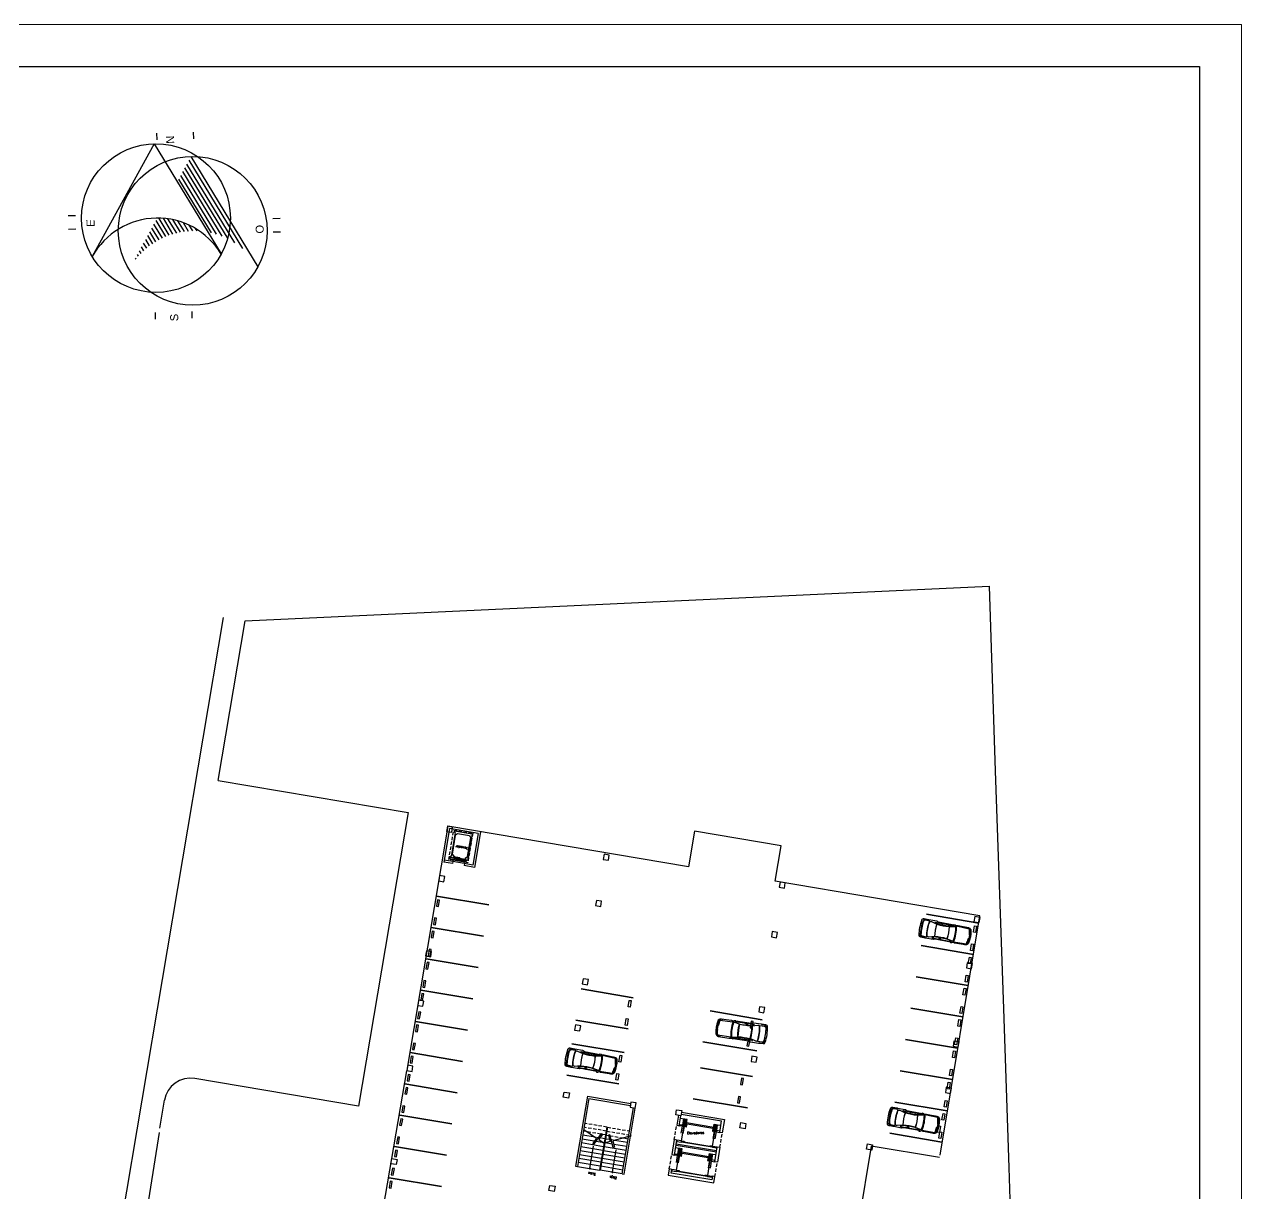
# Model space of a CAD drawing. Header units: millimetres. Extents: x -1615 to -538, y 177 to 397.
# Drawn here: x -993.8 to -901.7, y 308.8 to 397.2 of the extents above; entities that cross this region are included whole.
import ezdxf

# ---------------------------------------------------------------- set-up
doc = ezdxf.new("R2010")
doc.units = ezdxf.units.MM
doc.linetypes.add('HIDDEN', pattern=[0.375, 0.25, -0.125])
for name, color, linetype in [('7', 7, 'Continuous'), ('AUX', 8, 'Continuous'), ('CAJONES', 8, 'Continuous'), ('CAN', 2, 'Continuous'), ('lineas de estacionamiento', 9, 'Continuous'), ('LOCALES', 2, 'Continuous'), ('MURETE', 2, 'Continuous'), ('MUROS', 1, 'Continuous'), ('P-1', 1, 'Continuous'), ('PROY', 8, 'HIDDEN'), ('PTA', 2, 'Continuous'), ('TEX', 2, 'Continuous'), ('TITULOS', 5, 'Continuous'), ('VENTANAS', 4, 'Continuous')]:
    doc.layers.add(name, color=color, linetype=linetype)
doc.layers.add('muros bajos', color=252, linetype='Continuous', lineweight=20)
doc.styles.add('LOCALES', font='ARIAL.TTF', dxfattribs={"height": 0.25})
doc.styles.add('ROMANS', font='ROMANS.shx')

# ---------------------------------------------------------------- blocks, each defined once
blk = doc.blocks.new('JHGLJGF')
for p, q in [((551.112, 116.366, -0.383), (551.257, 116.359, -0.383)), ((552.517, 116.366, -0.383), (552.372, 116.359, -0.383))]:
    blk.add_line(p, q)
at = {"elevation": -0.383}
for points in [[(551.1, 118.339), (551.1, 118.676, -0.371599), (551.231, 118.828, -0.073962), (552.398, 118.828, -0.371599), (552.53, 118.676), (552.53, 118.339)], [(551.157, 116.388), (551.15, 117.568, 0.101584), (551.144, 117.599), (551.104, 117.69, -0.103014), (551.097, 117.721), (551.097, 118.317, -0.108661), (551.108, 118.365), (551.122, 118.395, 0.108661), (551.129, 118.428), (551.129, 118.606, -0.371351), (551.228, 118.72, -0.0744), (552.402, 118.72, -0.371351), (552.5, 118.606), (552.5, 118.428, 0.108661), (552.507, 118.395), (552.521, 118.365, -0.108661), (552.532, 118.317), (552.532, 117.721, -0.103014), (552.525, 117.69), (552.486, 117.599, 0.101584), (552.479, 117.568), (552.472, 116.388, 0.083094)], [(551.362, 117.262), (551.208, 117.262, 0.083366), (551.152, 117.233, 0.083366)], [(551.208, 117.301), (551.319, 117.301, 0.417968), (551.334, 117.316, 0.019843), (551.32, 117.597, 0.137129), (551.221, 117.836, 0.713564), (551.208, 117.831), (551.208, 116.386)], [(551.24, 116.383, 0.02749), (551.322, 116.729, 0.025966), (551.322, 116.731, 0.02378), (551.334, 117.21, 0.407856), (551.319, 117.225), (551.208, 117.225)], [(552.268, 117.262), (552.422, 117.262, -0.083366), (552.477, 117.233, -0.083366)], [(552.39, 116.383, -0.02749), (552.308, 116.729, -0.025966), (552.307, 116.731, -0.02378), (552.295, 117.21, -0.407856), (552.31, 117.225), (552.422, 117.225)], [(552.422, 117.301), (552.31, 117.301, -0.417968), (552.295, 117.316, -0.019843), (552.31, 117.597, -0.137129), (552.408, 117.836, -0.713564), (552.422, 117.831), (552.422, 116.386)], [(551.148, 115.26), (551.139, 116.053, -0.084677), (551.143, 116.078), (551.154, 116.112, 0.083094), (551.158, 116.137), (551.158, 116.24, 0.101584)], [(552.472, 116.24), (552.471, 116.137, 0.083094), (552.475, 116.112), (552.486, 116.078, -0.084677), (552.49, 116.053), (552.481, 115.26, -0.359876), (552.291, 115.036, -0.088764), (551.338, 115.036, -0.359876), (551.148, 115.26)], [(552.384, 115.188), (552.41, 116.183, -0.090951), (551.219, 116.183), (551.245, 115.188)], [(552.483, 115.395), (552.478, 115.388, 0.13748), (552.467, 115.348), (552.467, 115.262, -0.346548), (552.379, 115.15, -0.11876), (551.25, 115.15, -0.346548), (551.162, 115.262), (551.162, 115.348, 0.13748), (551.151, 115.388), (551.147, 115.395)], [(552.481, 115.26, -0.274398), (552.383, 115.11, -0.119718), (551.246, 115.11, -0.274398), (551.148, 115.26)], [(551.162, 115.299, 0.346548), (551.25, 115.187, 0.041042), (551.641, 115.126, -0.241905), (551.701, 115.089), (551.703, 115.085)], [(552.467, 115.299, -0.346548), (552.379, 115.187, -0.041042), (551.989, 115.126, 0.241905), (551.929, 115.089), (551.926, 115.085)]]:
    blk.add_lwpolyline(points, format="xyb", dxfattribs=at)
for points in [[(552.317, 118.701, 0.065131), (551.312, 118.701, 0.371959), (551.212, 118.588), (551.206, 118.234, -0.104632), (552.423, 118.234), (552.417, 118.588, 0.371959)], [(551.335, 117.67), (551.223, 118.09, -0.440582), (551.314, 118.233, -0.086398), (552.315, 118.233, -0.440582), (552.407, 118.09), (552.294, 117.67, 0.053811)], [(551.182, 117.246), (551.183, 117.124, 0.43916), (551.188, 117.12), (551.2, 117.121, 0.389567), (551.204, 117.125), (551.203, 117.251, 0.732559), (551.196, 117.253), (551.183, 117.248, 0.154479)], [(552.259, 116.715, -0.079783), (551.371, 116.715, -0.388412), (551.351, 116.74, 0.043035), (551.337, 117.627, -0.414022), (551.358, 117.652, -0.051218), (552.271, 117.652, -0.414022), (552.292, 117.627, 0.043035), (552.278, 116.74, -0.388412)], [(552.447, 117.246), (552.446, 117.124, -0.43916), (552.442, 117.12), (552.429, 117.121, -0.389567), (552.425, 117.125), (552.426, 117.251, -0.732559), (552.433, 117.253), (552.446, 117.248, -0.154479)], [(551.113, 116.387, 0.242275), (551.191, 116.206, 0.563269), (551.228, 116.219), (551.262, 116.379, 0.056528)], [(552.387, 116.26, -0.430172), (552.369, 116.232, -0.084449), (551.261, 116.232, -0.430172), (551.242, 116.26), (551.329, 116.686, -0.404558), (551.346, 116.698, 0.084184), (552.283, 116.698, -0.404558), (552.3, 116.686)], [(552.517, 116.387, -0.242275), (552.438, 116.206, -0.563269), (552.401, 116.219), (552.368, 116.379, -0.056528)]]:
    blk.add_lwpolyline(points, format="xyb", close=True, dxfattribs=at)

msp = doc.modelspace()

# ---------------------------------------------------------------- linework, layer by layer
for p, q in [((-981.328, 386.925), (-977.259, 380.239)), ((-981.172, 387.21), (-976.096, 378.868)), ((-981.796, 386.07), (-978.822, 381.184)), ((-981.64, 386.355), (-978.368, 380.978)), ((-981.484, 386.64), (-977.861, 380.687)), ((-982.108, 385.5), (-979.637, 381.44)), ((-981.952, 385.785), (-979.242, 381.333)), ((-983.823, 382.365), (-983.084, 381.151)), ((-983.582, 382.511), (-982.817, 381.254)), ((-983.269, 382.537), (-982.543, 381.345)), ((-982.917, 382.5), (-982.261, 381.422)), ((-982.549, 382.436), (-981.97, 381.486)), ((-982.162, 382.342), (-981.671, 381.535)), ((-981.752, 382.209), (-981.362, 381.568)), ((-984.29, 381.51), (-983.838, 380.766)), ((-984.134, 381.795), (-983.594, 380.907)), ((-983.978, 382.08), (-983.342, 381.035)), ((-981.311, 382.026), (-981.042, 381.585)), ((-980.826, 381.77), (-980.712, 381.583)), ((-984.914, 380.37), (-984.74, 380.084)), ((-984.758, 380.655), (-984.526, 380.273)), ((-984.602, 380.94), (-984.304, 380.45)), ((-984.446, 381.225), (-984.074, 380.614)), ((-985.382, 379.515), (-985.335, 379.438)), ((-985.226, 379.8), (-985.145, 379.667)), ((-985.07, 380.085), (-984.947, 379.882))]:
    msp.add_line(p, q)
at = {"color": 3, "lineweight": 30}
msp.add_lwpolyline([(-1043.282, 180.593), (-1043.282, 394.012), (-1043.282, 394.012), (-904.862, 394.012), (-904.862, 394.012), (-904.862, 180.593)], close=True, dxfattribs=at)
for centre in [(-983.8, 382.552), (-981.023, 381.585)]:
    msp.add_circle(centre, 5.627)
at = {"layer": '7', "color": 7}
for p, q in [((-977.065, 352.073), (-920.78, 354.718)), ((-920.78, 354.718), (-920.305, 340.725)), ((-992.311, 271.434), (-978.7, 352.348)), ((-920.305, 340.725), (-919.694, 322.734)), ((-919.694, 322.734), (-919.287, 310.739)), ((-919.287, 310.739), (-918.88, 298.744))]:
    msp.add_line(p, q, dxfattribs=at)
at = {"layer": 'AUX', "color": 7}
for p, q in [((-979.094, 340.013), (-977.065, 352.073)), ((-979.094, 340.013), (-964.731, 337.597)), ((-964.731, 337.597), (-968.469, 315.374)), ((-968.469, 315.374), (-980.86, 317.459)), ((-983.519, 313.709), (-983.164, 315.818)), ((-984.862, 305.007), (-983.547, 313.377))]:
    msp.add_line(p, q, dxfattribs=at)
at = {"layer": 'AUX'}
for p, q in [((-961.213, 336.177), (-961.229, 336.085)), ((-959.887, 335.954), (-961.213, 336.177)), ((-961.159, 336.074), (-961.464, 334.259)), ((-961.379, 334.442), (-961.139, 335.873)), ((-961.159, 336.074), (-961.229, 336.085)), ((-960.996, 335.974), (-961.139, 335.873)), ((-960.089, 335.822), (-960.996, 335.974)), ((-960.228, 334.248), (-959.987, 335.679)), ((-959.887, 335.954), (-960.223, 333.956)), ((-960.089, 335.822), (-959.987, 335.679)), ((-961.278, 334.3), (-961.379, 334.442)), ((-961.243, 334.294), (-961.278, 334.3)), ((-961.552, 334.161), (-961.57, 334.053)), ((-961.32, 334.011), (-961.57, 334.053)), ((-960.383, 333.965), (-961.552, 334.161)), ((-961.549, 334.179), (-961.534, 334.271)), ((-960.223, 333.956), (-961.549, 334.179)), ((-961.464, 334.259), (-961.534, 334.271)), ((-961.314, 334.046), (-961.341, 333.884)), ((-960.475, 333.739), (-961.341, 333.884)), ((-961.314, 334.046), (-961.32, 334.011)), ((-961.32, 334.011), (-960.852, 333.932)), ((-961.314, 334.046), (-960.846, 333.967)), ((-961.29, 334.23), (-961.297, 334.188)), ((-961.297, 334.188), (-961.293, 334.188)), ((-961.297, 334.188), (-961.297, 334.188)), ((-961.293, 334.188), (-961.288, 334.222)), ((-960.826, 334.109), (-961.293, 334.188)), ((-961.255, 334.224), (-961.29, 334.23)), ((-960.82, 334.144), (-961.288, 334.222)), ((-961.243, 334.294), (-961.255, 334.224)), ((-960.857, 334.009), (-960.863, 333.974)), ((-960.863, 333.974), (-960.395, 333.895)), ((-960.857, 334.009), (-960.389, 333.93)), ((-960.852, 333.932), (-960.846, 333.967)), ((-960.852, 333.932), (-960.454, 333.865)), ((-960.849, 334.073), (-960.844, 334.108)), ((-960.382, 333.995), (-960.849, 334.073)), ((-960.376, 334.03), (-960.844, 334.108)), ((-960.82, 334.144), (-960.826, 334.109)), ((-960.475, 333.739), (-960.454, 333.865)), ((-960.406, 334.153), (-960.417, 334.083)), ((-960.417, 334.083), (-960.382, 334.077)), ((-960.383, 333.965), (-960.408, 333.817)), ((-960.406, 334.153), (-960.371, 334.147)), ((-960.395, 333.895), (-960.389, 333.93)), ((-960.382, 334.077), (-960.389, 334.035)), ((-960.372, 334.033), (-960.389, 334.035)), ((-960.389, 334.035), (-960.389, 334.035)), ((-960.331, 333.956), (-960.383, 333.965)), ((-960.376, 334.03), (-960.382, 333.995)), ((-960.372, 334.033), (-960.38, 333.982)), ((-960.371, 334.147), (-960.228, 334.248)), ((-960.331, 333.956), (-960.356, 333.808)), ((-943.876, 314.395), (-944.12, 314.437)), ((-944.042, 312.747), (-943.767, 314.377)), ((-943.951, 313.949), (-943.876, 314.395)), ((-943.914, 313.836), (-943.822, 314.386)), ((-943.907, 313.295), (-943.726, 314.37)), ((-943.767, 314.377), (-943.876, 314.395)), ((-943.764, 313.811), (-943.672, 314.361)), ((-943.622, 314.353), (-943.726, 314.37)), ((-943.715, 313.803), (-943.622, 314.353)), ((-950.568, 313.02), (-951.508, 313.178)), ((-950.027, 313.233), (-950.135, 313.251)), ((-949.561, 313.155), (-949.453, 313.136)), ((-944.057, 313.32), (-943.968, 313.85)), ((-941.69, 312.351), (-941.416, 313.982)), ((-941.654, 313.456), (-941.561, 314.006)), ((-941.639, 312.913), (-941.458, 313.989)), ((-941.604, 313.448), (-941.512, 313.998)), ((-941.561, 314.006), (-941.458, 313.989)), ((-941.489, 312.888), (-941.399, 313.418)), ((-941.454, 313.422), (-941.362, 313.973)), ((-941.416, 313.982), (-941.308, 313.963)), ((-941.383, 313.517), (-941.308, 313.963)), ((-941.308, 313.963), (-941.063, 313.922)), ((-949.894, 312.602), (-951.558, 312.882)), ((-950.981, 310.656), (-950.696, 312.351)), ((-948.23, 312.018), (-949.894, 312.298)), ((-949.276, 312.498), (-949.844, 312.594)), ((-949.364, 312.817), (-949.473, 312.836)), ((-948.18, 312.314), (-949.167, 312.48)), ((-948.13, 312.61), (-949.12, 312.776)), ((-948.436, 312.965), (-948.081, 312.906)), ((-944.249, 312.177), (-944.493, 312.218)), ((-944.459, 312.425), (-941.402, 311.911)), ((-944.442, 312.524), (-941.385, 312.01)), ((-948.379, 311.131), (-950.043, 311.411)), ((-948.329, 311.426), (-949.994, 311.706)), ((-948.28, 311.722), (-949.944, 312.002)), ((-949.267, 310.367), (-948.982, 312.063)), ((-944.43, 311.101), (-944.341, 311.631)), ((-944.415, 310.528), (-944.141, 312.158)), ((-944.324, 311.73), (-944.249, 312.177)), ((-944.287, 311.617), (-944.195, 312.167)), ((-944.28, 311.076), (-944.099, 312.151)), ((-944.141, 312.158), (-944.249, 312.177)), ((-944.137, 311.592), (-944.045, 312.142)), ((-943.995, 312.134), (-944.099, 312.151)), ((-944.088, 311.584), (-943.995, 312.134)), ((-942.064, 310.133), (-941.789, 311.763)), ((-942.027, 311.237), (-941.934, 311.787)), ((-942.012, 310.694), (-941.831, 311.77)), ((-941.978, 311.229), (-941.885, 311.779)), ((-941.934, 311.787), (-941.831, 311.77)), ((-941.828, 311.204), (-941.735, 311.754)), ((-941.789, 311.763), (-941.681, 311.745)), ((-941.756, 311.298), (-941.681, 311.745)), ((-941.681, 311.745), (-941.436, 311.703)), ((-948.528, 310.243), (-950.193, 310.523)), ((-948.479, 310.539), (-950.143, 310.819)), ((-948.429, 310.835), (-950.093, 311.115)), ((-941.862, 310.669), (-941.773, 311.199))]:
    msp.add_line(p, q, dxfattribs=at)
at = {"layer": 'AUX', "linetype": 'Continuous'}
for p, q in [((-949.993, 312.01), (-951.657, 312.29)), ((-949.943, 312.306), (-951.607, 312.586)), ((-950.142, 311.123), (-951.806, 311.403)), ((-950.093, 311.419), (-951.757, 311.699)), ((-950.043, 311.715), (-951.707, 311.995)), ((-951.906, 310.811), (-950.242, 310.531)), ((-950.192, 310.827), (-951.856, 311.107))]:
    msp.add_line(p, q, dxfattribs=at)
at = {"layer": 'AUX'}
for points in [[(-951.434, 313.616), (-950.465, 312.949), (-950.749, 312.537), (-950.666, 312.48), (-950.099, 313.304), (-950.017, 313.247), (-950.3, 312.836), (-949.901, 312.56)], [(-947.861, 313.124), (-949.24, 312.743), (-949.107, 312.261), (-949.203, 312.234), (-949.47, 313.198), (-949.566, 313.172), (-949.433, 312.69), (-949.901, 312.56)]]:
    msp.add_lwpolyline(points, dxfattribs=at)
at = {"layer": 'AUX', "color": 7}
msp.add_arc((-981.192, 315.486), 2, 80.45135, 170.45135, dxfattribs=at)
at = {"layer": 'CAJONES'}
for p, q in [((-962.574, 331.253), (-958.63, 330.589)), ((-958.63, 330.589), (-962.574, 331.253)), ((-962.574, 331.253), (-958.63, 330.589)), ((-958.63, 330.589), (-962.574, 331.253)), ((-962.574, 331.253), (-958.63, 330.589)), ((-958.63, 330.589), (-962.574, 331.253)), ((-921.562, 329.221), (-925.506, 329.885)), ((-925.506, 329.885), (-921.562, 329.221)), ((-962.972, 328.886), (-959.028, 328.223)), ((-959.028, 328.223), (-962.972, 328.886)), ((-962.972, 328.886), (-959.028, 328.223)), ((-959.028, 328.223), (-962.972, 328.886)), ((-962.972, 328.886), (-959.028, 328.223)), ((-959.028, 328.223), (-962.972, 328.886)), ((-921.96, 326.855), (-925.904, 327.518)), ((-925.904, 327.518), (-921.96, 326.855)), ((-921.96, 326.855), (-925.904, 327.518)), ((-925.904, 327.518), (-921.96, 326.855)), ((-963.37, 326.519), (-959.426, 325.856)), ((-959.426, 325.856), (-963.37, 326.519)), ((-963.37, 326.519), (-959.426, 325.856)), ((-959.426, 325.856), (-963.37, 326.519)), ((-963.37, 326.519), (-959.426, 325.856)), ((-959.426, 325.856), (-963.37, 326.519)), ((-922.358, 324.488), (-926.302, 325.151)), ((-926.302, 325.151), (-922.358, 324.488)), ((-922.358, 324.488), (-926.302, 325.151)), ((-926.302, 325.151), (-922.358, 324.488)), ((-922.358, 324.488), (-926.302, 325.151)), ((-926.302, 325.151), (-922.358, 324.488)), ((-947.688, 323.577), (-951.632, 324.241)), ((-951.632, 324.241), (-947.688, 323.577)), ((-947.688, 323.577), (-951.632, 324.241)), ((-951.632, 324.241), (-947.688, 323.577)), ((-947.688, 323.577), (-951.632, 324.241)), ((-951.632, 324.241), (-947.688, 323.577)), ((-963.769, 324.153), (-959.824, 323.489)), ((-959.824, 323.489), (-963.769, 324.153)), ((-963.769, 324.153), (-959.824, 323.489)), ((-959.824, 323.489), (-963.769, 324.153)), ((-963.769, 324.153), (-959.824, 323.489)), ((-959.824, 323.489), (-963.769, 324.153)), ((-963.769, 324.153), (-959.824, 323.489)), ((-959.824, 323.489), (-963.769, 324.153)), ((-963.769, 324.153), (-959.824, 323.489)), ((-959.824, 323.489), (-963.769, 324.153)), ((-963.769, 324.153), (-959.824, 323.489)), ((-959.824, 323.489), (-963.769, 324.153)), ((-941.882, 322.574), (-937.937, 321.91)), ((-937.937, 321.91), (-941.882, 322.574)), ((-941.882, 322.574), (-937.937, 321.91)), ((-937.937, 321.91), (-941.882, 322.574)), ((-941.882, 322.574), (-937.937, 321.91)), ((-937.937, 321.91), (-941.882, 322.574)), ((-922.756, 322.121), (-926.701, 322.785)), ((-926.701, 322.785), (-922.756, 322.121)), ((-922.756, 322.121), (-926.701, 322.785)), ((-926.701, 322.785), (-922.756, 322.121)), ((-922.756, 322.121), (-926.701, 322.785)), ((-926.701, 322.785), (-922.756, 322.121)), ((-964.167, 321.786), (-960.222, 321.122)), ((-960.222, 321.122), (-964.167, 321.786)), ((-964.167, 321.786), (-960.222, 321.122)), ((-960.222, 321.122), (-964.167, 321.786)), ((-964.167, 321.786), (-960.222, 321.122)), ((-960.222, 321.122), (-964.167, 321.786)), ((-948.086, 321.211), (-952.03, 321.874)), ((-952.03, 321.874), (-948.086, 321.211)), ((-948.086, 321.211), (-952.03, 321.874)), ((-952.03, 321.874), (-948.086, 321.211)), ((-948.086, 321.211), (-952.03, 321.874)), ((-952.03, 321.874), (-948.086, 321.211)), ((-948.386, 319.427), (-952.33, 320.09)), ((-952.33, 320.09), (-948.386, 319.427)), ((-948.386, 319.427), (-952.33, 320.09)), ((-952.33, 320.09), (-948.386, 319.427)), ((-948.386, 319.427), (-952.33, 320.09)), ((-952.33, 320.09), (-948.386, 319.427)), ((-942.433, 320.233), (-938.489, 319.57)), ((-938.489, 319.57), (-942.433, 320.233)), ((-942.433, 320.233), (-938.489, 319.57)), ((-938.489, 319.57), (-942.433, 320.233)), ((-942.433, 320.233), (-938.489, 319.57)), ((-938.489, 319.57), (-942.433, 320.233)), ((-942.28, 320.207), (-938.335, 319.544)), ((-938.335, 319.544), (-942.28, 320.207)), ((-923.154, 319.754), (-927.099, 320.418)), ((-927.099, 320.418), (-923.154, 319.754)), ((-923.154, 319.754), (-927.099, 320.418)), ((-927.099, 320.418), (-923.154, 319.754)), ((-923.154, 319.754), (-927.099, 320.418)), ((-927.099, 320.418), (-923.154, 319.754)), ((-964.565, 319.419), (-960.62, 318.756)), ((-960.62, 318.756), (-964.565, 319.419)), ((-964.565, 319.419), (-960.62, 318.756)), ((-960.62, 318.756), (-964.565, 319.419)), ((-964.565, 319.419), (-960.62, 318.756)), ((-960.62, 318.756), (-964.565, 319.419)), ((-948.784, 317.06), (-952.729, 317.723)), ((-952.729, 317.723), (-948.784, 317.06)), ((-948.784, 317.06), (-952.729, 317.723)), ((-952.729, 317.723), (-948.784, 317.06)), ((-948.784, 317.06), (-952.729, 317.723)), ((-952.729, 317.723), (-948.784, 317.06)), ((-942.606, 318.269), (-938.661, 317.606)), ((-938.661, 317.606), (-942.606, 318.269)), ((-942.606, 318.269), (-938.661, 317.606)), ((-938.661, 317.606), (-942.606, 318.269)), ((-942.606, 318.269), (-938.661, 317.606)), ((-938.661, 317.606), (-942.606, 318.269)), ((-923.552, 317.388), (-927.497, 318.051)), ((-927.497, 318.051), (-923.552, 317.388)), ((-923.552, 317.388), (-927.497, 318.051)), ((-927.497, 318.051), (-923.552, 317.388)), ((-923.552, 317.388), (-927.497, 318.051)), ((-927.497, 318.051), (-923.552, 317.388)), ((-964.963, 317.052), (-961.018, 316.389)), ((-961.018, 316.389), (-964.963, 317.052)), ((-964.963, 317.052), (-961.018, 316.389)), ((-961.018, 316.389), (-964.963, 317.052)), ((-964.963, 317.052), (-961.018, 316.389)), ((-961.018, 316.389), (-964.963, 317.052)), ((-964.963, 317.052), (-961.018, 316.389)), ((-961.018, 316.389), (-964.963, 317.052)), ((-964.963, 317.052), (-961.018, 316.389)), ((-961.018, 316.389), (-964.963, 317.052)), ((-964.963, 317.052), (-961.018, 316.389)), ((-961.018, 316.389), (-964.963, 317.052)), ((-943.158, 315.928), (-939.213, 315.265)), ((-939.213, 315.265), (-943.158, 315.928)), ((-943.158, 315.928), (-939.213, 315.265)), ((-939.213, 315.265), (-943.158, 315.928)), ((-943.158, 315.928), (-939.213, 315.265)), ((-939.213, 315.265), (-943.158, 315.928)), ((-943.004, 315.902), (-939.06, 315.239)), ((-939.06, 315.239), (-943.004, 315.902)), ((-923.95, 315.021), (-927.895, 315.684)), ((-927.895, 315.684), (-923.95, 315.021)), ((-923.95, 315.021), (-927.895, 315.684)), ((-927.895, 315.684), (-923.95, 315.021)), ((-923.95, 315.021), (-927.895, 315.684)), ((-927.895, 315.684), (-923.95, 315.021)), ((-965.361, 314.686), (-961.416, 314.022)), ((-961.416, 314.022), (-965.361, 314.686)), ((-965.361, 314.686), (-961.416, 314.022)), ((-961.416, 314.022), (-965.361, 314.686)), ((-965.361, 314.686), (-961.416, 314.022)), ((-961.416, 314.022), (-965.361, 314.686)), ((-924.348, 312.654), (-928.293, 313.318)), ((-928.293, 313.318), (-924.348, 312.654)), ((-924.348, 312.654), (-928.293, 313.318)), ((-928.293, 313.318), (-924.348, 312.654)), ((-924.348, 312.654), (-928.293, 313.318)), ((-928.293, 313.318), (-924.348, 312.654)), ((-965.759, 312.319), (-961.815, 311.655)), ((-961.815, 311.655), (-965.759, 312.319)), ((-965.759, 312.319), (-961.815, 311.655)), ((-961.815, 311.655), (-965.759, 312.319)), ((-965.759, 312.319), (-961.815, 311.655)), ((-961.815, 311.655), (-965.759, 312.319)), ((-966.157, 309.952), (-962.213, 309.289)), ((-962.213, 309.289), (-966.157, 309.952)), ((-966.157, 309.952), (-962.213, 309.289)), ((-962.213, 309.289), (-966.157, 309.952)), ((-966.157, 309.952), (-962.213, 309.289)), ((-962.213, 309.289), (-966.157, 309.952))]:
    msp.add_line(p, q, dxfattribs=at)
for points in [[(-962.349, 330.962), (-962.497, 330.986), (-962.58, 330.493), (-962.432, 330.468)], [(-962.582, 329.581), (-962.73, 329.606), (-962.813, 329.113), (-962.665, 329.088)], [(-921.869, 329.02), (-921.721, 328.995), (-921.804, 328.502), (-921.952, 328.527)], [(-962.748, 328.595), (-962.896, 328.62), (-962.978, 328.127), (-962.831, 328.102)], [(-962.98, 327.214), (-963.128, 327.239), (-963.211, 326.746), (-963.063, 326.721)], [(-922.101, 327.639), (-921.954, 327.614), (-922.037, 327.121), (-922.184, 327.146)], [(-963.146, 326.228), (-963.294, 326.253), (-963.377, 325.76), (-963.229, 325.735)], [(-922.267, 326.653), (-922.119, 326.628), (-922.202, 326.135), (-922.35, 326.16)], [(-922.5, 325.272), (-922.352, 325.247), (-922.435, 324.754), (-922.583, 324.779)], [(-963.378, 324.847), (-963.526, 324.872), (-963.609, 324.379), (-963.461, 324.354)], [(-922.666, 324.286), (-922.518, 324.261), (-922.601, 323.768), (-922.748, 323.793)], [(-963.544, 323.861), (-963.692, 323.886), (-963.775, 323.393), (-963.627, 323.368)], [(-947.995, 323.376), (-947.847, 323.351), (-947.93, 322.858), (-948.078, 322.883)], [(-963.776, 322.481), (-963.924, 322.506), (-964.007, 322.013), (-963.859, 321.988)], [(-922.898, 322.906), (-922.75, 322.881), (-922.833, 322.388), (-922.981, 322.412)], [(-963.942, 321.495), (-964.09, 321.519), (-964.173, 321.026), (-964.025, 321.002)], [(-948.227, 321.995), (-948.08, 321.97), (-948.163, 321.477), (-948.31, 321.502)], [(-938.629, 321.773), (-938.777, 321.798), (-938.86, 321.305), (-938.712, 321.28)], [(-923.064, 321.919), (-922.916, 321.894), (-922.999, 321.401), (-923.147, 321.426)], [(-923.296, 320.539), (-923.148, 320.514), (-923.231, 320.021), (-923.379, 320.046)], [(-964.174, 320.114), (-964.322, 320.139), (-964.405, 319.646), (-964.257, 319.621)], [(-938.861, 320.393), (-939.009, 320.418), (-939.092, 319.924), (-938.944, 319.9)], [(-964.34, 319.128), (-964.488, 319.153), (-964.571, 318.66), (-964.423, 318.635)], [(-948.693, 319.225), (-948.546, 319.2), (-948.629, 318.707), (-948.776, 318.732)], [(-923.462, 319.553), (-923.314, 319.528), (-923.397, 319.035), (-923.545, 319.06)], [(-964.572, 317.747), (-964.72, 317.772), (-964.803, 317.279), (-964.655, 317.254)], [(-948.926, 317.844), (-948.778, 317.819), (-948.861, 317.326), (-949.009, 317.351)], [(-923.694, 318.172), (-923.546, 318.147), (-923.629, 317.654), (-923.777, 317.679)], [(-939.353, 317.468), (-939.501, 317.493), (-939.584, 317), (-939.436, 316.975)], [(-923.86, 317.186), (-923.712, 317.161), (-923.795, 316.668), (-923.943, 316.693)], [(-964.738, 316.761), (-964.886, 316.786), (-964.969, 316.293), (-964.821, 316.268)], [(-939.585, 316.088), (-939.733, 316.113), (-939.816, 315.62), (-939.668, 315.595)], [(-964.97, 315.38), (-965.118, 315.405), (-965.201, 314.912), (-965.053, 314.887)], [(-924.092, 315.805), (-923.944, 315.78), (-924.027, 315.287), (-924.175, 315.312)], [(-965.136, 314.394), (-965.284, 314.419), (-965.367, 313.926), (-965.219, 313.901)], [(-924.258, 314.819), (-924.11, 314.794), (-924.193, 314.301), (-924.341, 314.326)], [(-924.59, 313.887), (-924.442, 313.862), (-924.525, 313.369), (-924.673, 313.394)], [(-924.49, 313.439), (-924.342, 313.414), (-924.425, 312.921), (-924.573, 312.945)], [(-965.369, 313.014), (-965.516, 313.039), (-965.599, 312.546), (-965.452, 312.521)], [(-965.534, 312.028), (-965.682, 312.052), (-965.765, 311.559), (-965.617, 311.535)], [(-965.767, 310.647), (-965.915, 310.672), (-965.998, 310.179), (-965.85, 310.154)], [(-965.933, 309.661), (-966.08, 309.686), (-966.163, 309.193), (-966.016, 309.168)]]:
    msp.add_lwpolyline(points, close=True, dxfattribs=at)
at = {"layer": 'CAN'}
for points in [[(-941.702, 313.469), (-941.658, 313.461), (-941.608, 313.757), (-943.659, 314.102), (-943.709, 313.806), (-943.665, 313.799), (-943.623, 314.045), (-941.661, 313.715)], [(-944.19, 313.989), (-943.951, 313.949), (-943.968, 313.85), (-944.207, 313.89)], [(-941.143, 313.476), (-941.383, 313.517), (-941.399, 313.418), (-941.16, 313.378)], [(-944.406, 312.707), (-944.058, 312.648), (-944.042, 312.747), (-944.39, 312.805)], [(-943.847, 312.714), (-943.855, 312.665), (-941.893, 312.335), (-941.885, 312.384), (-941.715, 312.356), (-941.732, 312.257), (-944.034, 312.644), (-944.017, 312.743)], [(-941.359, 312.194), (-941.707, 312.253), (-941.69, 312.351), (-941.342, 312.293)], [(-944.564, 311.77), (-944.324, 311.73), (-944.341, 311.631), (-944.58, 311.671)], [(-942.076, 311.25), (-942.031, 311.243), (-941.981, 311.538), (-944.033, 311.883), (-944.082, 311.588), (-944.038, 311.58), (-943.996, 311.827), (-942.034, 311.497)], [(-941.517, 311.257), (-941.756, 311.298), (-941.773, 311.199), (-941.533, 311.159)], [(-944.779, 310.488), (-944.431, 310.429), (-944.415, 310.528), (-944.763, 310.587)], [(-944.22, 310.495), (-944.229, 310.446), (-942.266, 310.116), (-942.258, 310.165), (-942.088, 310.137), (-942.105, 310.038), (-944.407, 310.425), (-944.39, 310.524)], [(-941.732, 309.975), (-942.08, 310.034), (-942.064, 310.133), (-941.716, 310.074)]]:
    msp.add_lwpolyline(points, close=True, dxfattribs=at)
at = {"layer": 'lineas de estacionamiento', "color": 7}
for p, q in [((-961.716, 336.547), (-964.793, 318.254)), ((-943.521, 333.487), (-961.716, 336.547)), ((-943.069, 336.176), (-943.521, 333.487)), ((-936.511, 335.073), (-943.069, 336.176)), ((-936.963, 332.383), (-936.511, 335.073)), ((-921.481, 329.779), (-936.963, 332.383)), ((-929.692, 312.35), (-930.861, 305.397)), ((-924.514, 311.479), (-929.692, 312.35))]:
    msp.add_line(p, q, dxfattribs=at)
for points in [[(-961.365, 336.488), (-961.759, 336.555), (-961.826, 336.16), (-961.431, 336.094)], [(-949.506, 334.366), (-949.9, 334.432), (-949.967, 334.038), (-949.572, 333.971)], [(-961.95, 332.744), (-962.344, 332.81), (-962.411, 332.415), (-962.016, 332.349)], [(-936.196, 332.254), (-936.591, 332.321), (-936.657, 331.926), (-936.263, 331.86)], [(-950.085, 330.874), (-950.479, 330.94), (-950.545, 330.546), (-950.151, 330.48)], [(-921.456, 329.647), (-921.85, 329.714), (-921.916, 329.319), (-921.522, 329.253)], [(-936.781, 328.51), (-937.176, 328.576), (-937.242, 328.182), (-936.848, 328.115)], [(-962.95, 327.066), (-963.344, 327.132), (-963.411, 326.738), (-963.016, 326.671)], [(-922.034, 326.156), (-922.429, 326.222), (-922.495, 325.827), (-922.101, 325.761)], [(-951.091, 324.943), (-951.485, 325.01), (-951.552, 324.615), (-951.157, 324.549)], [(-963.535, 323.321), (-963.929, 323.387), (-963.996, 322.993), (-963.601, 322.927)], [(-937.737, 322.825), (-938.132, 322.891), (-938.198, 322.497), (-937.804, 322.43)], [(-951.67, 321.452), (-952.064, 321.518), (-952.13, 321.124), (-951.736, 321.057)], [(-923.041, 320.225), (-923.435, 320.291), (-923.501, 319.897), (-923.107, 319.83)], [(-938.322, 319.08), (-938.717, 319.146), (-938.783, 318.752), (-938.389, 318.686)], [(-964.824, 318.069), (-964.429, 318.003), (-964.363, 318.397), (-964.757, 318.463)], [(-952.591, 315.975), (-952.985, 316.041), (-952.919, 316.435), (-952.525, 316.369)], [(-923.619, 316.733), (-924.014, 316.8), (-924.08, 316.405), (-923.686, 316.339)], [(-947.472, 315.617), (-947.867, 315.684), (-947.933, 315.289), (-947.539, 315.223)], [(-944.085, 314.644), (-944.48, 314.711), (-944.413, 315.105), (-944.019, 315.039)], [(-939.233, 313.666), (-939.628, 313.732), (-939.561, 314.126), (-939.167, 314.06)], [(-929.651, 312.054), (-930.046, 312.12), (-929.979, 312.515), (-929.585, 312.448)], [(-965.961, 311.411), (-965.566, 311.344), (-965.633, 310.95), (-966.027, 311.016)], [(-954.003, 309.377), (-953.609, 309.311), (-953.675, 308.916), (-954.069, 308.983)]]:
    msp.add_lwpolyline(points, close=True, dxfattribs=at)
for points in [[(-924.485, 311.652), (-921.481, 329.779)], [(-943.203, 271.146), (-954.752, 273.089), (-957.109, 258.172), (-986.767, 263.161), (-985.319, 271.767), (-988.796, 272.351), (-985.445, 292.269), (-981.893, 291.672), (-981.076, 296.529), (-971.931, 294.991), (-968.855, 294.474), (-965.961, 311.411), (-964.83, 318.033)]]:
    msp.add_lwpolyline(points, dxfattribs=at)
at = {"layer": 'MURETE'}
for p, q in [((-949.694, 313.786), (-950.242, 310.531)), ((-949.645, 313.777), (-950.193, 310.523)), ((-949.694, 313.786), (-949.645, 313.777)), ((-950.193, 310.523), (-950.242, 310.531))]:
    msp.add_line(p, q, dxfattribs=at)
at = {"layer": 'MUROS', "color": 1}
for p, q in [((-983.759, 388.98), (-983.747, 388.472)), ((-980.984, 389.043), (-980.973, 388.536)), ((-983.949, 388.177), (-988.617, 379.644)), ((-983.949, 388.177), (-978.872, 379.835)), ((-983.862, 375.419), (-983.851, 374.912)), ((-981.088, 375.483), (-981.076, 374.975))]:
    msp.add_line(p, q, dxfattribs=at)
at = {"layer": 'MUROS'}
for p, q in [((-961.592, 336.374), (-962.021, 333.827)), ((-959.423, 336.009), (-959.827, 333.61)), ((-959.25, 336.132), (-959.704, 333.437)), ((-961.38, 333.719), (-962.021, 333.827)), ((-961.355, 333.867), (-961.996, 333.975)), ((-959.7, 333.436), (-960.492, 333.57)), ((-959.827, 333.61), (-960.468, 333.718)), ((-951.166, 316.114), (-952.054, 310.836)), ((-951.043, 315.941), (-951.906, 310.811)), ((-951.166, 316.114), (-947.887, 315.563)), ((-951.043, 315.941), (-947.912, 315.415)), ((-948.528, 310.243), (-947.687, 315.248)), ((-948.381, 310.218), (-947.539, 315.223)), ((-944.283, 314.677), (-944.409, 313.924)), ((-944.212, 313.891), (-944.085, 314.644)), ((-944.065, 314.767), (-941.008, 314.253)), ((-944.04, 314.915), (-940.785, 314.368)), ((-941.155, 313.377), (-941.008, 314.253)), ((-940.785, 314.368), (-940.958, 313.344)), ((-944.409, 313.924), (-944.212, 313.891)), ((-940.958, 313.344), (-941.155, 313.377)), ((-952.054, 310.836), (-951.906, 310.811)), ((-948.528, 310.243), (-948.381, 310.218))]:
    msp.add_line(p, q, dxfattribs=at)
for points in [[(-944.592, 312.839), (-944.782, 311.705), (-944.585, 311.672), (-944.394, 312.806)], [(-941.331, 311.125), (-941.528, 311.158), (-941.337, 312.292), (-941.14, 312.259)], [(-941.513, 310.04), (-941.711, 310.073), (-941.758, 309.791), (-944.815, 310.305), (-944.768, 310.587), (-944.965, 310.621), (-945.046, 310.141), (-941.594, 309.56)]]:
    msp.add_lwpolyline(points, close=True, dxfattribs=at)
at = {"layer": 'MUROS', "color": 1}
msp.add_arc((-983.689, 376.926), 5.627, 31.12392, 151.12392, dxfattribs=at)
at = {"layer": 'muros bajos', "color": 5}
msp.add_lwpolyline([(-901.666, 397.208), (-901.666, 177.397), (-1046.477, 177.397), (-1046.477, 397.208), (-1046.477, 397.208), (-901.666, 397.208)], close=True, dxfattribs=at)
at = {"layer": 'P-1'}
for p, q in [((-959.423, 336.009), (-961.592, 336.374)), ((-961.355, 333.867), (-961.38, 333.719)), ((-960.468, 333.718), (-960.492, 333.57))]:
    msp.add_line(p, q, dxfattribs=at)
at = {"layer": 'PROY'}
for p, q in [((-949.694, 313.786), (-951.359, 314.065)), ((-949.794, 313.194), (-951.458, 313.474)), ((-949.744, 313.49), (-951.408, 313.77)), ((-949.745, 313.186), (-949.561, 313.155)), ((-949.695, 313.481), (-948.031, 313.201)), ((-949.645, 313.777), (-947.981, 313.497)), ((-949.453, 313.136), (-948.436, 312.965)), ((-944.592, 312.839), (-944.409, 313.924)), ((-941.14, 312.259), (-940.958, 313.344)), ((-949.844, 312.898), (-950.568, 313.02)), ((-949.473, 312.836), (-949.794, 312.89)), ((-949.08, 312.77), (-949.402, 312.824)), ((-944.965, 310.621), (-944.782, 311.705)), ((-941.513, 310.04), (-941.331, 311.125))]:
    msp.add_line(p, q, dxfattribs=at)
msp.add_lwpolyline([(-961.298, 333.967), (-961.647, 334.025), (-961.271, 336.259), (-959.841, 336.018), (-960.216, 333.785), (-960.461, 333.826)], dxfattribs=at)
at = {"layer": 'TITULOS'}
for p, q in [((-990.451, 382.745), (-989.894, 382.757)), ((-974.955, 382.526), (-974.397, 382.539)), ((-990.428, 381.716), (-989.871, 381.729)), ((-974.931, 381.509), (-974.374, 381.522))]:
    msp.add_line(p, q, dxfattribs=at)
at = {"layer": 'VENTANAS', "color": 4}
for centre in [(-950.981, 310.656), (-949.267, 310.367)]:
    msp.add_circle(centre, 0.0409, dxfattribs=at)

# ---------------------------------------------------------------- block references
at = {"layer": 'AUX', "rotation": 79.30511753378012}
for p in [(-911.601, -235.398, 0.383), (-938.384, -245.185, 0.383), (-913.991, -249.661, 0.383)]:
    msp.add_blockref('JHGLJGF', p, dxfattribs=at)
at = {"layer": 'AUX', "xscale": -1, "rotation": 261.6312111305095}
msp.add_blockref('JHGLJGF', (-1135.494, -207.86, 0.383), dxfattribs=at)

# ---------------------------------------------------------------- texts
at = {"layer": 'LOCALES', "ltscale": 0.05, "style": 'LOCALES'}
for s, p in [('N', (-982.422, 388.184)), ('S', (-982.113, 374.749))]:
    msp.add_text(s, height=0.605, rotation=91.32051, dxfattribs=at).set_placement(p)
at = {"layer": 'LOCALES', "ltscale": 0.05, "style": 'LOCALES', "text_generation_flag": 2}
for s, rotation, p in [('E', 271.32051, (-989.047, 381.881)), ('O', 91.32051, (-975.66, 382.044))]:
    msp.add_text(s, height=0.605, rotation=rotation, dxfattribs=at).set_placement(p)
at = {"layer": 'PTA', "linetype": 'Continuous', "style": 'ROMANS'}
msp.add_text('Elevadores', height=0.18, rotation=1.45135, dxfattribs=at).set_placement((-943.612, 313.246))
at = {"layer": 'TEX', "style": 'ROMANS'}
for s, height, p in [('Elevador', 0.1864, (-960.1, 334.936)), (' Sube', 0.18, (-950.399, 310.278)), ('Baja', 0.18, (-948.936, 310.011))]:
    msp.add_text(s, height=height, rotation=170.45135, dxfattribs=at).set_placement(p)

doc.saveas('drawing.dxf')
